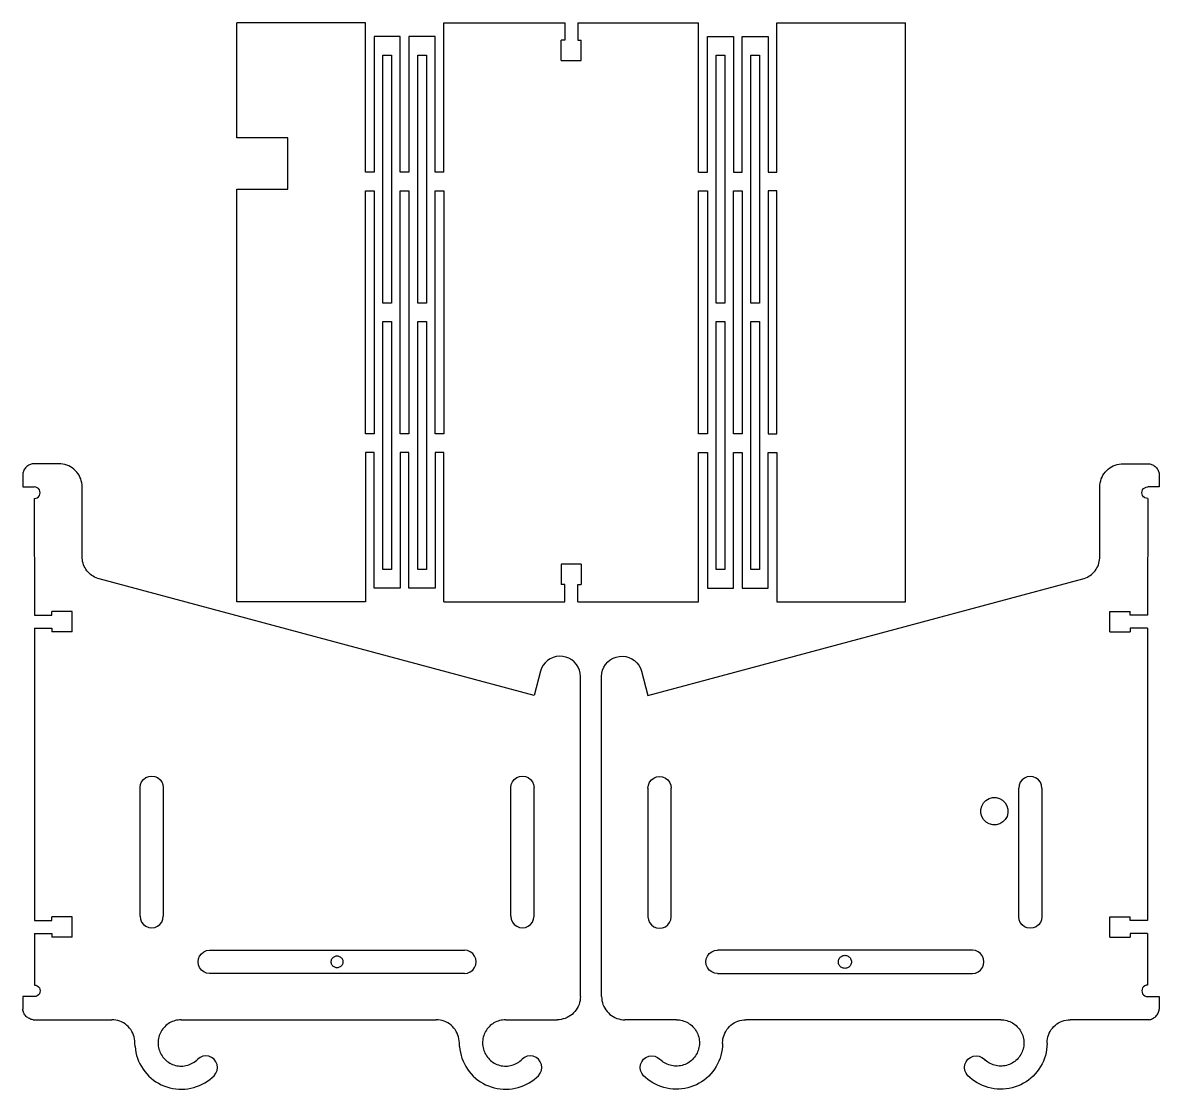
# Model space of a CAD drawing. Extents: x -493 to 493, y -292 to 292.
# Drawn here: x -130 to 493, y -292 to 292 of the extents above; entities that cross this region are included whole.
import ezdxf

# ---------------------------------------------------------------- set-up
doc = ezdxf.new("R2010")
doc.units = 0
doc.layers.get('0').update_dxf_attribs({"linetype": 'CONTINUOUS'})

msp = doc.modelspace()

# ---------------------------------------------------------------- linework, layer by layer
for p, q in [((58.07, 292.32), (-12.45, 292.32)), ((-12.45, 229.17), (-12.45, 292.32)), ((58.07, 210.41), (58.07, 292.32)), ((100.93, 210.41), (100.93, 292.32)), ((100.93, 292.32), (167.2, 292.32)), ((167.2, 292.32), (167.2, 282.8)), ((174.34, 292.32), (174.34, 282.8)), ((174.34, 292.32), (240.62, 292.32)), ((240.62, 210.41), (240.62, 292.32)), ((283.48, 210.41), (283.48, 292.32)), ((283.48, 292.32), (353.99, 292.32)), ((353.99, -25.18), (353.99, 292.32)), ((77.12, 284.7), (62.83, 284.7)), ((62.83, 284.7), (62.83, 210.41)), ((77.12, 210.41), (77.12, 284.7)), ((96.17, 284.7), (81.88, 284.7)), ((81.88, 284.7), (81.88, 210.41)), ((96.17, 210.41), (96.17, 284.7)), ((165.22, 271.68), (165.22, 282.8)), ((167.2, 282.8), (165.22, 282.8)), ((174.34, 282.8), (176.32, 282.8)), ((176.33, 271.68), (176.32, 282.8)), ((245.38, 210.41), (245.38, 284.7)), ((245.38, 284.7), (259.67, 284.7)), ((259.67, 284.7), (259.67, 210.41)), ((264.43, 210.41), (264.43, 284.7)), ((264.43, 284.7), (278.72, 284.7)), ((278.72, 284.7), (278.72, 210.41)), ((67.6, 138.65), (67.6, 274.54)), ((67.6, 274.54), (72.36, 274.54)), ((72.36, 274.54), (72.36, 138.65)), ((86.65, 138.65), (86.65, 274.54)), ((86.65, 274.54), (91.41, 274.54)), ((91.41, 274.54), (91.41, 138.65)), ((250.14, 138.65), (250.14, 274.54)), ((250.14, 274.54), (254.91, 274.54)), ((254.91, 274.54), (254.91, 138.65)), ((269.19, 138.65), (269.19, 274.54)), ((269.19, 274.54), (273.96, 274.54)), ((273.96, 274.54), (273.96, 138.65)), ((165.22, 271.68), (176.33, 271.68)), ((15.55, 229.17), (-12.45, 229.17)), ((15.55, 201.17), (15.55, 229.17)), ((62.83, 210.41), (58.07, 210.41)), ((81.88, 210.41), (77.12, 210.41)), ((100.93, 210.41), (96.17, 210.41)), ((240.62, 210.41), (245.38, 210.41)), ((259.67, 210.41), (264.43, 210.41)), ((278.72, 210.41), (283.48, 210.41)), ((-12.45, -25.18), (-12.45, 201.17)), ((-12.45, 201.17), (15.55, 201.17)), ((58.07, 66.9), (58.07, 200.25)), ((58.07, 200.25), (62.83, 200.25)), ((62.83, 200.25), (62.83, 66.9)), ((77.12, 66.9), (77.12, 200.25)), ((77.12, 200.25), (81.88, 200.25)), ((81.88, 200.25), (81.88, 66.9)), ((96.17, 66.9), (96.17, 200.25)), ((96.17, 200.25), (100.93, 200.25)), ((100.93, 200.25), (100.93, 66.9)), ((240.62, 66.9), (240.62, 200.25)), ((240.62, 200.25), (245.38, 200.25)), ((245.38, 200.25), (245.38, 66.9)), ((259.67, 66.9), (259.67, 200.25)), ((259.67, 200.25), (264.43, 200.25)), ((264.43, 200.25), (264.43, 66.9)), ((283.48, 200.25), (278.72, 200.25)), ((278.72, 200.25), (278.72, 66.9)), ((283.48, 66.9), (283.48, 200.25)), ((72.36, 138.65), (67.6, 138.65)), ((91.41, 138.65), (86.65, 138.65)), ((254.91, 138.65), (250.14, 138.65)), ((273.96, 138.65), (269.19, 138.65)), ((67.6, -7.4), (67.6, 128.49)), ((67.6, 128.49), (72.36, 128.49)), ((72.36, 128.49), (72.36, -7.4)), ((86.65, -7.4), (86.65, 128.49)), ((86.65, 128.49), (91.41, 128.49)), ((91.41, 128.49), (91.41, -7.4)), ((250.14, -7.4), (250.14, 128.49)), ((250.14, 128.49), (254.91, 128.49)), ((254.91, 128.49), (254.91, -7.4)), ((269.19, -7.4), (269.19, 128.49)), ((269.19, 128.49), (273.96, 128.49)), ((273.96, 128.49), (273.96, -7.4)), ((62.83, 66.9), (58.07, 66.9)), ((81.88, 66.9), (77.12, 66.9)), ((100.93, 66.9), (96.17, 66.9)), ((245.38, 66.9), (240.62, 66.9)), ((264.43, 66.9), (259.67, 66.9)), ((278.72, 66.9), (283.48, 66.9)), ((62.83, 56.74), (58.07, 56.74)), ((58.07, 56.74), (58.07, -25.18)), ((62.83, -17.56), (62.83, 56.74)), ((81.88, 56.74), (77.12, 56.74)), ((77.12, 56.74), (77.12, -17.56)), ((81.88, -17.56), (81.88, 56.74)), ((100.93, 56.74), (96.17, 56.74)), ((96.17, 56.74), (96.17, -17.56)), ((100.93, -25.18), (100.93, 56.74)), ((240.62, -25.18), (240.62, 56.74)), ((240.62, 56.74), (245.38, 56.74)), ((245.38, 56.74), (245.38, -17.56)), ((259.67, -17.56), (259.67, 56.74)), ((259.67, 56.74), (264.43, 56.74)), ((264.43, 56.74), (264.43, -17.56)), ((278.72, 56.74), (283.48, 56.74)), ((278.72, -17.56), (278.72, 56.74)), ((283.48, 56.74), (283.48, -25.18)), ((-126.11, 49.98), (-126.6, 49.72)), ((-125.59, 50.19), (-126.11, 49.98)), ((-125.07, 50.36), (-125.59, 50.19)), ((-124.52, 50.48), (-125.07, 50.36)), ((-123.98, 50.55), (-124.52, 50.48)), ((-123.42, 50.57), (-123.98, 50.55)), ((-109.93, 50.57), (-123.42, 50.57)), ((-108.82, 50.53), (-109.93, 50.57)), ((-107.72, 50.38), (-108.82, 50.53)), ((-106.64, 50.14), (-107.72, 50.38)), ((-105.58, 49.81), (-106.64, 50.14)), ((468.84, 49.81), (469.9, 50.14)), ((469.9, 50.14), (470.98, 50.38)), ((470.98, 50.38), (472.08, 50.53)), ((472.08, 50.53), (473.19, 50.57)), ((473.19, 50.57), (486.68, 50.57)), ((486.68, 50.57), (487.23, 50.55)), ((487.23, 50.55), (487.78, 50.48)), ((487.78, 50.48), (488.32, 50.36)), ((488.32, 50.36), (488.85, 50.19)), ((488.85, 50.19), (489.36, 49.98)), ((489.36, 49.98), (489.85, 49.72)), ((-129.75, 44.78), (-129.77, 44.22)), ((-129.77, 44.22), (-129.77, 37.87)), ((-129.68, 45.33), (-129.75, 44.78)), ((-129.56, 45.87), (-129.68, 45.33)), ((-129.39, 46.4), (-129.56, 45.87)), ((-129.18, 46.91), (-129.39, 46.4)), ((-128.92, 47.4), (-129.18, 46.91)), ((-128.62, 47.87), (-128.92, 47.4)), ((-128.29, 48.31), (-128.62, 47.87)), ((-127.91, 48.71), (-128.29, 48.31)), ((-127.5, 49.09), (-127.91, 48.71)), ((-127.06, 49.43), (-127.5, 49.09)), ((-126.6, 49.72), (-127.06, 49.43)), ((-104.56, 49.38), (-105.58, 49.81)), ((-103.58, 48.87), (-104.56, 49.38)), ((-102.64, 48.28), (-103.58, 48.87)), ((-101.76, 47.6), (-102.64, 48.28)), ((-100.95, 46.85), (-101.76, 47.6)), ((-100.2, 46.04), (-100.95, 46.85)), ((-99.52, 45.16), (-100.2, 46.04)), ((-98.93, 44.22), (-99.52, 45.16)), ((-98.42, 43.24), (-98.93, 44.22)), ((461.68, 43.24), (462.19, 44.22)), ((462.19, 44.22), (462.78, 45.16)), ((462.78, 45.16), (463.46, 46.04)), ((463.46, 46.04), (464.21, 46.85)), ((464.21, 46.85), (465.02, 47.6)), ((465.02, 47.6), (465.9, 48.28)), ((465.9, 48.28), (466.84, 48.87)), ((466.84, 48.87), (467.82, 49.38)), ((467.82, 49.38), (468.84, 49.81)), ((489.85, 49.72), (490.32, 49.43)), ((490.32, 49.43), (490.76, 49.09)), ((490.76, 49.09), (491.17, 48.71)), ((491.17, 48.71), (491.54, 48.31)), ((491.54, 48.31), (491.88, 47.87)), ((491.88, 47.87), (492.18, 47.4)), ((492.18, 47.4), (492.43, 46.91)), ((492.43, 46.91), (492.65, 46.4)), ((492.65, 46.4), (492.81, 45.87)), ((492.81, 45.87), (492.93, 45.33)), ((492.93, 45.33), (493.01, 44.78)), ((493.01, 44.78), (493.03, 44.22)), ((493.03, 44.22), (493.03, 37.87)), ((-129.77, 37.87), (-123.42, 37.88)), ((-122.6, 37.77), (-123.42, 37.88)), ((-121.83, 37.45), (-122.6, 37.77)), ((-121.18, 36.95), (-121.83, 37.45)), ((-97.99, 42.22), (-98.42, 43.24)), ((-97.66, 41.16), (-97.99, 42.22)), ((-97.42, 40.08), (-97.66, 41.16)), ((-97.28, 38.98), (-97.42, 40.08)), ((-97.23, 37.87), (-97.28, 38.98)), ((-97.23, -0.32), (-97.23, 37.87)), ((460.49, 37.87), (460.53, 38.98)), ((460.49, -0.32), (460.49, 37.87)), ((460.53, 38.98), (460.68, 40.08)), ((460.68, 40.08), (460.92, 41.16)), ((460.92, 41.16), (461.25, 42.22)), ((461.25, 42.22), (461.68, 43.24)), ((484.43, 36.95), (485.09, 37.45)), ((485.09, 37.45), (485.86, 37.77)), ((485.86, 37.77), (486.68, 37.88)), ((493.03, 37.87), (486.68, 37.88)), ((-123.42, 31.53), (-122.6, 31.63)), ((-123.42, 31.53), (-123.4, -32.37)), ((-122.6, 31.63), (-121.83, 31.95)), ((-121.83, 31.95), (-121.18, 32.46)), ((-120.67, 36.29), (-121.18, 36.95)), ((-121.18, 32.46), (-120.67, 33.11)), ((-120.35, 35.52), (-120.67, 36.29)), ((-120.67, 33.11), (-120.35, 33.88)), ((-120.25, 34.7), (-120.35, 35.52)), ((-120.35, 33.88), (-120.25, 34.7)), ((483.5, 34.7), (483.61, 35.52)), ((483.61, 33.88), (483.5, 34.7)), ((483.61, 35.52), (483.93, 36.29)), ((483.93, 33.11), (483.61, 33.88)), ((483.93, 36.29), (484.43, 36.95)), ((484.43, 32.46), (483.93, 33.11)), ((485.09, 31.95), (484.43, 32.46)), ((485.86, 31.63), (485.09, 31.95)), ((486.68, 31.53), (485.86, 31.63)), ((486.68, 31.53), (486.66, -32.37)), ((-97.19, -1.25), (-97.23, -0.32)), ((-97.09, -2.16), (-97.19, -1.25)), ((-96.93, -3.07), (-97.09, -2.16)), ((-96.69, -3.97), (-96.93, -3.07)), ((-96.4, -4.84), (-96.69, -3.97)), ((-96.04, -5.69), (-96.4, -4.84)), ((-95.62, -6.51), (-96.04, -5.69)), ((176.33, -4.54), (165.22, -4.54)), ((165.22, -4.54), (165.22, -15.65)), ((176.33, -4.54), (176.33, -15.65)), ((458.88, -6.51), (459.3, -5.69)), ((459.3, -5.69), (459.66, -4.84)), ((459.66, -4.84), (459.95, -3.97)), ((459.95, -3.97), (460.18, -3.07)), ((460.18, -3.07), (460.35, -2.16)), ((460.35, -2.16), (460.45, -1.25)), ((460.45, -1.25), (460.49, -0.32)), ((-95.14, -7.3), (-95.62, -6.51)), ((-94.6, -8.05), (-95.14, -7.3)), ((-94.02, -8.77), (-94.6, -8.05)), ((-93.38, -9.43), (-94.02, -8.77)), ((-92.69, -10.05), (-93.38, -9.43)), ((-91.96, -10.62), (-92.69, -10.05)), ((-91.2, -11.13), (-91.96, -10.62)), ((-90.39, -11.59), (-91.2, -11.13)), ((-89.56, -11.98), (-90.39, -11.59)), ((-88.7, -12.32), (-89.56, -11.98)), ((-87.81, -12.59), (-88.7, -12.32)), ((72.36, -7.4), (67.6, -7.4)), ((91.41, -7.4), (86.65, -7.4)), ((254.91, -7.4), (250.14, -7.4)), ((273.96, -7.4), (269.19, -7.4)), ((451.07, -12.59), (451.96, -12.32)), ((451.96, -12.32), (452.82, -11.98)), ((452.82, -11.98), (453.65, -11.59)), ((453.65, -11.59), (454.45, -11.13)), ((454.45, -11.13), (455.22, -10.62)), ((455.22, -10.62), (455.95, -10.05)), ((455.95, -10.05), (456.63, -9.43)), ((456.63, -9.43), (457.27, -8.77)), ((457.27, -8.77), (457.86, -8.05)), ((457.86, -8.05), (458.4, -7.3)), ((458.4, -7.3), (458.88, -6.51)), ((150.42, -76.43), (-87.81, -12.59)), ((77.12, -17.56), (62.83, -17.56)), ((96.17, -17.56), (81.88, -17.56)), ((167.2, -15.65), (165.22, -15.65)), ((167.2, -25.18), (167.2, -15.65)), ((174.35, -25.18), (174.35, -15.65)), ((174.35, -15.65), (176.33, -15.65)), ((212.84, -76.42), (451.07, -12.59)), ((245.38, -17.56), (259.67, -17.56)), ((264.43, -17.56), (278.72, -17.56)), ((-113.88, -32.37), (-113.88, -30.39)), ((-102.76, -30.39), (-113.88, -30.39)), ((-102.76, -41.5), (-102.76, -30.39)), ((58.07, -25.18), (-12.45, -25.18)), ((100.93, -25.18), (167.2, -25.18)), ((174.35, -25.18), (240.62, -25.18)), ((283.48, -25.18), (353.99, -25.18)), ((466.02, -41.5), (466.02, -30.39)), ((466.02, -30.39), (477.13, -30.39)), ((477.13, -32.37), (477.13, -30.39)), ((-123.4, -32.37), (-113.88, -32.37)), ((486.66, -32.37), (477.13, -32.37)), ((-123.4, -39.52), (-123.4, -199.81)), ((-123.4, -39.52), (-113.88, -39.52)), ((-113.88, -39.52), (-113.88, -41.5)), ((-102.76, -41.5), (-113.88, -41.5)), ((466.02, -41.5), (477.13, -41.5)), ((486.66, -39.52), (477.13, -39.52)), ((477.13, -39.52), (477.13, -41.5)), ((486.66, -39.52), (486.66, -199.81)), ((160.91, -55.6), (159.29, -56.34)), ((162.62, -55.12), (160.91, -55.6)), ((164.39, -54.93), (162.62, -55.12)), ((166.16, -55.02), (164.39, -54.93)), ((167.9, -55.39), (166.16, -55.02)), ((169.55, -56.04), (167.9, -55.39)), ((171.08, -56.94), (169.55, -56.04)), ((192.17, -56.94), (193.71, -56.04)), ((193.71, -56.04), (195.36, -55.39)), ((195.36, -55.39), (197.1, -55.02)), ((197.1, -55.02), (198.87, -54.93)), ((198.87, -54.93), (200.64, -55.12)), ((200.64, -55.12), (202.35, -55.6)), ((202.35, -55.6), (203.96, -56.33)), ((154.57, -61.49), (153.98, -63.16)), ((155.43, -59.93), (154.57, -61.49)), ((156.52, -58.53), (155.43, -59.93)), ((157.82, -57.32), (156.52, -58.53)), ((159.29, -56.34), (157.82, -57.32)), ((172.45, -58.07), (171.08, -56.94)), ((173.62, -59.4), (172.45, -58.07)), ((174.57, -60.91), (173.62, -59.4)), ((175.26, -62.54), (174.57, -60.91)), ((188, -62.54), (188.69, -60.91)), ((188.69, -60.91), (189.63, -59.4)), ((189.63, -59.4), (190.81, -58.07)), ((190.81, -58.07), (192.17, -56.94)), ((203.96, -56.33), (205.44, -57.32)), ((205.44, -57.32), (206.74, -58.53)), ((206.74, -58.53), (207.83, -59.93)), ((207.83, -59.93), (208.69, -61.49)), ((208.69, -61.49), (209.28, -63.16)), ((153.98, -63.16), (150.42, -76.43)), ((175.68, -64.27), (175.26, -62.54)), ((175.82, -66.04), (175.68, -64.27)), ((175.82, -241.52), (175.82, -66.04)), ((187.44, -66.04), (187.58, -64.27)), ((187.44, -241.52), (187.44, -66.04)), ((187.58, -64.27), (188, -62.54)), ((209.28, -63.16), (212.84, -76.42)), ((-65.24, -125.31), (-64.6, -123.78)), ((-64.6, -123.78), (-63.59, -122.46)), ((-63.59, -122.46), (-62.28, -121.45)), ((-62.28, -121.45), (-60.75, -120.82)), ((-60.75, -120.82), (-59.1, -120.6)), ((-59.1, -120.6), (-57.46, -120.82)), ((-57.46, -120.82), (-55.93, -121.45)), ((-55.93, -121.45), (-54.61, -122.46)), ((-54.61, -122.46), (-53.6, -123.78)), ((-53.6, -123.78), (-52.97, -125.31)), ((137.94, -125.31), (138.57, -123.78)), ((138.57, -123.78), (139.58, -122.46)), ((139.58, -122.46), (140.9, -121.45)), ((140.9, -121.45), (142.43, -120.82)), ((142.43, -120.82), (144.07, -120.6)), ((144.07, -120.6), (145.71, -120.82)), ((145.71, -120.82), (147.25, -121.45)), ((147.25, -121.45), (148.56, -122.46)), ((148.56, -122.46), (149.57, -123.78)), ((149.57, -123.78), (150.2, -125.31)), ((213.06, -125.58), (213.69, -124.05)), ((213.69, -124.05), (214.7, -122.74)), ((214.7, -122.74), (216.02, -121.73)), ((216.02, -121.73), (217.55, -121.09)), ((217.55, -121.09), (219.19, -120.88)), ((219.19, -120.88), (220.84, -121.09)), ((220.84, -121.09), (222.37, -121.73)), ((222.37, -121.73), (223.68, -122.74)), ((223.68, -122.74), (224.69, -124.05)), ((224.69, -124.05), (225.33, -125.58)), ((416.86, -124.05), (416.23, -125.59)), ((417.87, -122.74), (416.86, -124.05)), ((419.19, -121.73), (417.87, -122.74)), ((420.72, -121.1), (419.19, -121.73)), ((422.36, -120.88), (420.72, -121.1)), ((424, -121.1), (422.36, -120.88)), ((425.54, -121.73), (424, -121.1)), ((426.85, -122.74), (425.54, -121.73)), ((427.86, -124.05), (426.85, -122.74)), ((428.49, -125.59), (427.86, -124.05)), ((-65.45, -126.95), (-65.24, -125.31)), ((-65.45, -197.46), (-65.45, -126.95)), ((-52.97, -125.31), (-52.75, -126.95)), ((-52.75, -126.95), (-52.75, -197.46)), ((137.72, -126.95), (137.94, -125.31)), ((137.72, -197.46), (137.72, -126.95)), ((150.2, -125.31), (150.42, -126.95)), ((150.42, -197.46), (150.42, -126.95)), ((212.84, -127.23), (213.06, -125.58)), ((212.84, -127.23), (212.84, -197.74)), ((225.33, -125.58), (225.54, -127.23)), ((225.54, -197.74), (225.54, -127.23)), ((416.23, -125.59), (416.01, -127.23)), ((416.01, -197.74), (416.01, -127.23)), ((428.71, -127.23), (428.49, -125.59)), ((428.71, -127.23), (428.71, -197.74)), ((395.72, -137.07), (396.69, -135.36)), ((396.69, -135.36), (398.07, -133.97)), ((398.07, -133.97), (399.76, -132.98)), ((399.76, -132.98), (401.64, -132.46)), ((401.64, -132.46), (403.6, -132.45)), ((403.6, -132.45), (405.5, -132.94)), ((405.5, -132.94), (407.2, -133.91)), ((407.2, -133.91), (408.59, -135.29)), ((408.59, -135.29), (409.58, -136.97)), ((409.58, -136.97), (410.1, -138.86)), ((395.23, -138.96), (395.72, -137.07)), ((395.24, -140.92), (395.23, -138.96)), ((395.76, -142.81), (395.24, -140.92)), ((396.75, -144.5), (395.76, -142.81)), ((409.62, -142.71), (408.65, -144.42)), ((410.12, -140.82), (409.62, -142.71)), ((410.1, -138.86), (410.12, -140.82)), ((398.15, -145.87), (396.75, -144.5)), ((399.85, -146.84), (398.15, -145.87)), ((401.74, -147.33), (399.85, -146.84)), ((403.7, -147.32), (401.74, -147.33)), ((405.59, -146.8), (403.7, -147.32)), ((407.28, -145.81), (405.59, -146.8)), ((408.65, -144.42), (407.28, -145.81)), ((-102.76, -197.83), (-113.88, -197.83)), ((-113.88, -199.82), (-113.88, -197.83)), ((-102.76, -208.94), (-102.76, -197.83)), ((-65.45, -197.46), (-65.24, -199.11)), ((-65.24, -199.11), (-64.6, -200.64)), ((-53.6, -200.64), (-52.97, -199.11)), ((-52.97, -199.11), (-52.75, -197.46)), ((137.72, -197.46), (137.94, -199.11)), ((137.94, -199.11), (138.57, -200.64)), ((149.57, -200.64), (150.2, -199.11)), ((150.2, -199.11), (150.42, -197.46)), ((212.84, -197.74), (213.06, -199.38)), ((225.33, -199.38), (225.54, -197.74)), ((416.23, -199.38), (416.01, -197.74)), ((428.71, -197.74), (428.49, -199.38)), ((466.02, -208.94), (466.02, -197.83)), ((466.02, -197.83), (477.13, -197.83)), ((477.13, -199.81), (477.13, -197.83)), ((-123.4, -199.81), (-113.88, -199.82)), ((-64.6, -200.64), (-63.59, -201.95)), ((-63.59, -201.95), (-62.28, -202.96)), ((-62.28, -202.96), (-60.75, -203.6)), ((-60.75, -203.6), (-59.1, -203.81)), ((-59.1, -203.81), (-57.46, -203.6)), ((-57.46, -203.6), (-55.93, -202.96)), ((-55.93, -202.96), (-54.61, -201.95)), ((-54.61, -201.95), (-53.6, -200.64)), ((138.57, -200.64), (139.58, -201.95)), ((139.58, -201.95), (140.9, -202.96)), ((140.9, -202.96), (142.43, -203.6)), ((142.43, -203.6), (144.07, -203.81)), ((144.07, -203.81), (145.71, -203.6)), ((145.71, -203.6), (147.25, -202.96)), ((147.25, -202.96), (148.56, -201.95)), ((148.56, -201.95), (149.57, -200.64)), ((213.06, -199.38), (213.69, -200.91)), ((213.69, -200.91), (214.7, -202.23)), ((214.7, -202.23), (216.02, -203.24)), ((216.02, -203.24), (217.55, -203.87)), ((217.55, -203.87), (219.19, -204.09)), ((219.19, -204.09), (220.84, -203.87)), ((220.84, -203.87), (222.37, -203.24)), ((222.37, -203.24), (223.68, -202.23)), ((223.68, -202.23), (224.69, -200.91)), ((224.69, -200.91), (225.33, -199.38)), ((416.86, -200.91), (416.23, -199.38)), ((417.87, -202.23), (416.86, -200.91)), ((419.19, -203.24), (417.87, -202.23)), ((420.72, -203.87), (419.19, -203.24)), ((422.36, -204.09), (420.72, -203.87)), ((424, -203.87), (422.36, -204.09)), ((425.54, -203.24), (424, -203.87)), ((426.85, -202.23), (425.54, -203.24)), ((427.86, -200.91), (426.85, -202.23)), ((428.49, -199.38), (427.86, -200.91)), ((486.66, -199.81), (477.13, -199.81)), ((-123.4, -206.96), (-123.4, -235.17)), ((-123.4, -206.96), (-113.88, -206.96)), ((-113.88, -206.96), (-113.88, -208.94)), ((-102.76, -208.94), (-113.88, -208.94)), ((466.02, -208.94), (477.13, -208.94)), ((486.66, -206.96), (477.13, -206.96)), ((477.13, -206.96), (477.13, -208.94)), ((486.66, -206.96), (486.66, -235.17)), ((-31.85, -217.99), (-30.54, -216.98)), ((-30.54, -216.98), (-29.01, -216.34)), ((-29.01, -216.34), (-27.36, -216.13)), ((-27.36, -216.13), (112.32, -216.13)), ((113.97, -216.34), (112.32, -216.13)), ((115.5, -216.98), (113.97, -216.34)), ((116.81, -217.98), (115.5, -216.98)), ((246.45, -217.98), (247.76, -216.98)), ((247.76, -216.98), (249.29, -216.34)), ((249.29, -216.34), (250.94, -216.12)), ((390.62, -216.12), (250.94, -216.12)), ((392.26, -216.34), (390.62, -216.12)), ((393.79, -216.98), (392.26, -216.34)), ((395.11, -217.98), (393.79, -216.98)), ((-33.71, -222.48), (-33.5, -220.83)), ((-33.49, -224.12), (-33.71, -222.48)), ((-33.5, -220.83), (-32.86, -219.3)), ((-32.86, -225.65), (-33.49, -224.12)), ((-32.86, -219.3), (-31.85, -217.99)), ((39.24, -222.48), (39.27, -222.05)), ((39.27, -222.9), (39.24, -222.48)), ((39.27, -222.05), (39.35, -221.64)), ((39.35, -223.31), (39.27, -222.9)), ((39.35, -221.64), (39.49, -221.24)), ((39.49, -223.72), (39.35, -223.31)), ((39.49, -221.24), (39.67, -220.86)), ((39.67, -224.1), (39.49, -223.72)), ((39.67, -220.86), (39.91, -220.5)), ((39.91, -224.45), (39.67, -224.1)), ((39.91, -220.5), (40.19, -220.18)), ((40.19, -220.18), (40.51, -219.9)), ((40.51, -219.9), (40.86, -219.67)), ((40.86, -219.67), (41.24, -219.48)), ((41.24, -219.48), (41.64, -219.35)), ((41.64, -219.35), (42.06, -219.26)), ((42.06, -219.26), (42.48, -219.23)), ((42.48, -219.23), (42.9, -219.26)), ((42.9, -219.26), (43.32, -219.34)), ((43.32, -219.34), (43.72, -219.48)), ((43.72, -219.48), (44.1, -219.67)), ((44.1, -219.67), (44.45, -219.9)), ((44.45, -219.9), (44.77, -220.18)), ((44.77, -220.18), (45.05, -220.5)), ((45.05, -220.5), (45.29, -220.85)), ((45.29, -224.09), (45.05, -224.45)), ((45.29, -220.85), (45.47, -221.23)), ((45.47, -223.71), (45.29, -224.09)), ((45.47, -221.23), (45.61, -221.64)), ((45.61, -223.31), (45.47, -223.71)), ((45.61, -221.64), (45.69, -222.05)), ((45.69, -222.9), (45.61, -223.31)), ((45.69, -222.05), (45.72, -222.47)), ((45.72, -222.47), (45.69, -222.9)), ((117.82, -219.3), (116.81, -217.98)), ((118.46, -220.83), (117.82, -219.3)), ((117.82, -225.65), (118.46, -224.12)), ((118.67, -222.48), (118.46, -220.83)), ((118.46, -224.12), (118.67, -222.48)), ((244.59, -222.47), (244.8, -220.83)), ((244.8, -224.12), (244.59, -222.47)), ((244.8, -220.83), (245.44, -219.3)), ((245.44, -225.65), (244.8, -224.12)), ((245.44, -219.3), (246.45, -217.98)), ((317.2, -222.47), (317.23, -222.01)), ((317.23, -222.94), (317.2, -222.47)), ((317.23, -222.01), (317.33, -221.55)), ((317.33, -223.4), (317.23, -222.94)), ((317.33, -221.55), (317.48, -221.11)), ((317.48, -223.84), (317.33, -223.4)), ((317.48, -221.11), (317.68, -220.69)), ((317.68, -224.26), (317.48, -223.84)), ((317.68, -220.69), (317.94, -220.3)), ((317.94, -220.3), (318.25, -219.95)), ((318.25, -219.95), (318.6, -219.64)), ((318.6, -219.64), (318.99, -219.38)), ((318.99, -219.38), (319.41, -219.17)), ((319.41, -219.17), (319.85, -219.02)), ((319.85, -219.02), (320.31, -218.93)), ((320.31, -218.93), (320.78, -218.9)), ((320.78, -218.9), (321.24, -218.93)), ((321.24, -218.93), (321.7, -219.02)), ((321.7, -219.02), (322.14, -219.17)), ((322.14, -219.17), (322.56, -219.38)), ((322.56, -219.38), (322.95, -219.64)), ((322.95, -219.64), (323.3, -219.95)), ((323.3, -219.95), (323.61, -220.3)), ((323.61, -220.3), (323.87, -220.69)), ((323.87, -220.69), (324.08, -221.11)), ((324.08, -223.84), (323.87, -224.26)), ((324.08, -221.11), (324.23, -221.55)), ((324.23, -223.4), (324.08, -223.84)), ((324.23, -221.55), (324.32, -222.01)), ((324.32, -222.94), (324.23, -223.4)), ((324.32, -222.01), (324.35, -222.47)), ((324.35, -222.47), (324.32, -222.94)), ((396.12, -219.3), (395.11, -217.98)), ((396.75, -220.83), (396.12, -219.3)), ((396.12, -225.65), (396.75, -224.12)), ((396.97, -222.47), (396.75, -220.83)), ((396.75, -224.12), (396.97, -222.47)), ((-31.85, -226.97), (-32.86, -225.65)), ((-30.53, -227.98), (-31.85, -226.97)), ((-29, -228.61), (-30.53, -227.98)), ((-27.36, -228.83), (-29, -228.61)), ((112.32, -228.83), (-27.36, -228.83)), ((40.19, -224.77), (39.91, -224.45)), ((40.51, -225.05), (40.19, -224.77)), ((40.86, -225.28), (40.51, -225.05)), ((41.24, -225.47), (40.86, -225.28)), ((41.64, -225.61), (41.24, -225.47)), ((42.06, -225.69), (41.64, -225.61)), ((42.48, -225.72), (42.06, -225.69)), ((42.9, -225.69), (42.48, -225.72)), ((43.32, -225.61), (42.9, -225.69)), ((43.72, -225.47), (43.32, -225.61)), ((44.1, -225.28), (43.72, -225.47)), ((44.45, -225.05), (44.1, -225.28)), ((44.77, -224.77), (44.45, -225.05)), ((45.05, -224.45), (44.77, -224.77)), ((112.32, -228.83), (113.97, -228.61)), ((113.97, -228.61), (115.5, -227.97)), ((115.5, -227.97), (116.81, -226.97)), ((116.81, -226.97), (117.82, -225.65)), ((246.45, -226.96), (245.44, -225.65)), ((247.76, -227.97), (246.45, -226.96)), ((249.29, -228.61), (247.76, -227.97)), ((250.94, -228.82), (249.29, -228.61)), ((250.94, -228.82), (390.62, -228.82)), ((317.94, -224.65), (317.68, -224.26)), ((318.25, -225), (317.94, -224.65)), ((318.6, -225.31), (318.25, -225)), ((318.99, -225.57), (318.6, -225.31)), ((319.41, -225.77), (318.99, -225.57)), ((319.85, -225.92), (319.41, -225.77)), ((320.31, -226.02), (319.85, -225.92)), ((320.78, -226.05), (320.31, -226.02)), ((321.24, -226.02), (320.78, -226.05)), ((321.7, -225.92), (321.24, -226.02)), ((322.14, -225.77), (321.7, -225.92)), ((322.56, -225.57), (322.14, -225.77)), ((322.95, -225.31), (322.56, -225.57)), ((323.3, -225), (322.95, -225.31)), ((323.61, -224.65), (323.3, -225)), ((323.87, -224.26), (323.61, -224.65)), ((390.62, -228.82), (392.26, -228.61)), ((392.26, -228.61), (393.79, -227.97)), ((393.79, -227.97), (395.11, -226.97)), ((395.11, -226.97), (396.12, -225.65)), ((-123.4, -235.17), (-122.58, -235.28)), ((-122.58, -235.28), (-121.81, -235.6)), ((-121.81, -235.6), (-121.15, -236.1)), ((-121.15, -236.1), (-120.65, -236.76)), ((484.41, -236.1), (483.91, -236.76)), ((485.07, -235.6), (484.41, -236.1)), ((485.83, -235.28), (485.07, -235.6)), ((486.66, -235.17), (485.83, -235.28)), ((-123.4, -241.52), (-129.76, -241.53)), ((-129.76, -241.53), (-129.74, -248.41)), ((-122.58, -241.42), (-123.4, -241.52)), ((-121.81, -241.1), (-122.58, -241.42)), ((-121.15, -240.6), (-121.81, -241.1)), ((-120.65, -239.94), (-121.15, -240.6)), ((-120.65, -236.76), (-120.33, -237.53)), ((-120.33, -239.17), (-120.65, -239.94)), ((-120.33, -237.53), (-120.22, -238.35)), ((-120.22, -238.35), (-120.33, -239.17)), ((175.77, -242.63), (175.63, -243.73)), ((175.82, -241.52), (175.77, -242.63)), ((187.44, -241.52), (187.48, -242.63)), ((187.48, -242.63), (187.63, -243.73)), ((483.59, -237.53), (483.48, -238.35)), ((483.48, -238.35), (483.59, -239.17)), ((483.91, -236.76), (483.59, -237.53)), ((483.59, -239.17), (483.91, -239.94)), ((483.91, -239.94), (484.41, -240.6)), ((484.41, -240.6), (485.07, -241.1)), ((485.07, -241.1), (485.83, -241.42)), ((485.83, -241.42), (486.66, -241.52)), ((486.66, -241.52), (493.02, -241.53)), ((493.02, -241.53), (493, -248.41)), ((-129.67, -248.96), (-129.74, -248.41)), ((-129.55, -249.5), (-129.67, -248.96)), ((173.53, -248.81), (172.85, -249.69)), ((174.12, -247.87), (173.53, -248.81)), ((174.63, -246.89), (174.12, -247.87)), ((175.06, -245.87), (174.63, -246.89)), ((175.39, -244.81), (175.06, -245.87)), ((175.63, -243.73), (175.39, -244.81)), ((187.63, -243.73), (187.87, -244.81)), ((187.87, -244.81), (188.2, -245.87)), ((188.2, -245.87), (188.63, -246.89)), ((188.63, -246.89), (189.14, -247.87)), ((189.14, -247.87), (189.73, -248.81)), ((189.73, -248.81), (190.41, -249.69)), ((492.81, -249.5), (492.93, -248.96)), ((492.93, -248.96), (493, -248.41)), ((-129.38, -250.03), (-129.55, -249.5)), ((-129.17, -250.54), (-129.38, -250.03)), ((-128.91, -251.04), (-129.17, -250.54)), ((-128.62, -251.5), (-128.91, -251.04)), ((-128.28, -251.94), (-128.62, -251.5)), ((-127.91, -252.35), (-128.28, -251.94)), ((-127.5, -252.72), (-127.91, -252.35)), ((-127.06, -253.06), (-127.5, -252.72)), ((-126.59, -253.36), (-127.06, -253.06)), ((-126.1, -253.61), (-126.59, -253.36)), ((-125.59, -253.83), (-126.1, -253.61)), ((-125.06, -253.99), (-125.59, -253.83)), ((-124.52, -254.11), (-125.06, -253.99)), ((-123.97, -254.19), (-124.52, -254.11)), ((-123.97, -254.19), (-80.99, -254.23)), ((-79.88, -254.27), (-80.99, -254.23)), ((-78.78, -254.42), (-79.88, -254.27)), ((-77.7, -254.66), (-78.78, -254.42)), ((-76.65, -254.99), (-77.7, -254.66)), ((-75.62, -255.42), (-76.65, -254.99)), ((-47.83, -255.23), (-48.59, -255.57)), ((-47.06, -254.93), (-47.83, -255.23)), ((-46.26, -254.68), (-47.06, -254.93)), ((-45.45, -254.49), (-46.26, -254.68)), ((-44.64, -254.35), (-45.45, -254.49)), ((-43.81, -254.26), (-44.64, -254.35)), ((-42.98, -254.23), (-43.81, -254.26)), ((-42.98, -254.23), (96.79, -254.23)), ((97.89, -254.27), (96.79, -254.23)), ((98.99, -254.42), (97.89, -254.27)), ((100.07, -254.66), (98.99, -254.42)), ((101.13, -254.99), (100.07, -254.66)), ((102.15, -255.42), (101.13, -254.99)), ((129.95, -255.23), (129.19, -255.57)), ((130.72, -254.93), (129.95, -255.23)), ((131.52, -254.68), (130.72, -254.93)), ((132.32, -254.49), (131.52, -254.68)), ((133.14, -254.35), (132.32, -254.49)), ((133.97, -254.26), (133.14, -254.35)), ((134.8, -254.23), (133.97, -254.26)), ((134.8, -254.23), (163.12, -254.22)), ((164.23, -254.18), (163.12, -254.22)), ((165.33, -254.03), (164.23, -254.18)), ((166.41, -253.79), (165.33, -254.03)), ((167.46, -253.46), (166.41, -253.79)), ((168.49, -253.03), (167.46, -253.46)), ((169.47, -252.52), (168.49, -253.03)), ((170.41, -251.93), (169.47, -252.52)), ((171.29, -251.25), (170.41, -251.93)), ((172.1, -250.51), (171.29, -251.25)), ((172.85, -249.69), (172.1, -250.51)), ((190.41, -249.69), (191.16, -250.5)), ((191.16, -250.5), (191.97, -251.25)), ((191.97, -251.25), (192.85, -251.93)), ((192.85, -251.93), (193.79, -252.52)), ((193.79, -252.52), (194.77, -253.03)), ((194.77, -253.03), (195.79, -253.46)), ((195.79, -253.46), (196.85, -253.79)), ((196.85, -253.79), (197.93, -254.03)), ((197.93, -254.03), (199.03, -254.18)), ((199.03, -254.18), (200.14, -254.22)), ((228.46, -254.22), (200.14, -254.22)), ((228.46, -254.22), (229.29, -254.26)), ((229.29, -254.26), (230.12, -254.34)), ((230.12, -254.34), (230.93, -254.49)), ((230.93, -254.49), (231.74, -254.68)), ((231.74, -254.68), (232.54, -254.93)), ((232.54, -254.93), (233.31, -255.22)), ((233.31, -255.22), (234.07, -255.57)), ((261.1, -255.41), (262.13, -254.99)), ((262.13, -254.99), (263.18, -254.66)), ((263.18, -254.66), (264.26, -254.42)), ((264.26, -254.42), (265.36, -254.27)), ((265.36, -254.27), (266.47, -254.22)), ((406.24, -254.22), (266.47, -254.22)), ((406.24, -254.22), (407.07, -254.26)), ((407.07, -254.26), (407.89, -254.34)), ((407.89, -254.34), (408.71, -254.49)), ((408.71, -254.49), (409.52, -254.68)), ((409.52, -254.68), (410.31, -254.93)), ((410.31, -254.93), (411.09, -255.22)), ((411.09, -255.22), (411.84, -255.57)), ((438.88, -255.41), (439.9, -254.99)), ((439.9, -254.99), (440.96, -254.66)), ((440.96, -254.66), (442.04, -254.42)), ((442.04, -254.42), (443.14, -254.27)), ((443.14, -254.27), (444.25, -254.23)), ((487.23, -254.19), (444.25, -254.23)), ((487.23, -254.19), (487.78, -254.11)), ((487.78, -254.11), (488.32, -253.99)), ((488.32, -253.99), (488.85, -253.83)), ((488.85, -253.83), (489.36, -253.61)), ((489.36, -253.61), (489.85, -253.36)), ((489.85, -253.36), (490.32, -253.06)), ((490.32, -253.06), (490.75, -252.72)), ((490.75, -252.72), (491.16, -252.35)), ((491.16, -252.35), (491.54, -251.94)), ((491.54, -251.94), (491.87, -251.5)), ((491.87, -251.5), (492.17, -251.04)), ((492.17, -251.04), (492.43, -250.54)), ((492.43, -250.54), (492.64, -250.03)), ((492.64, -250.03), (492.81, -249.5)), ((-74.64, -255.93), (-75.62, -255.42)), ((-73.71, -256.52), (-74.64, -255.93)), ((-72.83, -257.2), (-73.71, -256.52)), ((-72.01, -257.94), (-72.83, -257.2)), ((-71.26, -258.76), (-72.01, -257.94)), ((-70.59, -259.64), (-71.26, -258.76)), ((-69.99, -260.58), (-70.59, -259.64)), ((-69.48, -261.56), (-69.99, -260.58)), ((-69.06, -262.58), (-69.48, -261.56)), ((-54.32, -261.39), (-54.66, -262.15)), ((-53.93, -260.65), (-54.32, -261.39)), ((-53.5, -259.94), (-53.93, -260.65)), ((-53.02, -259.26), (-53.5, -259.94)), ((-52.5, -258.62), (-53.02, -259.26)), ((-51.93, -258.01), (-52.5, -258.62)), ((-51.33, -257.43), (-51.93, -258.01)), ((-50.69, -256.9), (-51.33, -257.43)), ((-50.02, -256.41), (-50.69, -256.9)), ((-49.32, -255.97), (-50.02, -256.41)), ((-48.59, -255.57), (-49.32, -255.97)), ((103.14, -255.93), (102.15, -255.42)), ((104.07, -256.52), (103.14, -255.93)), ((104.95, -257.2), (104.07, -256.52)), ((105.77, -257.94), (104.95, -257.2)), ((106.52, -258.76), (105.77, -257.94)), ((107.19, -259.64), (106.52, -258.76)), ((107.79, -260.58), (107.19, -259.64)), ((108.3, -261.56), (107.79, -260.58)), ((108.72, -262.58), (108.3, -261.56)), ((123.46, -261.39), (123.12, -262.15)), ((123.84, -260.65), (123.46, -261.39)), ((124.28, -259.94), (123.84, -260.65)), ((124.76, -259.26), (124.28, -259.94)), ((125.28, -258.62), (124.76, -259.26)), ((125.84, -258.01), (125.28, -258.62)), ((126.45, -257.43), (125.84, -258.01)), ((127.09, -256.9), (126.45, -257.43)), ((127.76, -256.41), (127.09, -256.9)), ((128.46, -255.97), (127.76, -256.41)), ((129.19, -255.57), (128.46, -255.97)), ((234.07, -255.57), (234.8, -255.97)), ((234.8, -255.97), (235.5, -256.41)), ((235.5, -256.41), (236.17, -256.9)), ((236.17, -256.9), (236.81, -257.43)), ((236.81, -257.43), (237.41, -258.01)), ((237.41, -258.01), (237.98, -258.62)), ((237.98, -258.62), (238.5, -259.26)), ((238.5, -259.26), (238.98, -259.94)), ((238.98, -259.94), (239.41, -260.65)), ((239.41, -260.65), (239.8, -261.39)), ((239.8, -261.39), (240.14, -262.14)), ((254.54, -262.58), (254.96, -261.56)), ((254.96, -261.56), (255.47, -260.57)), ((255.47, -260.57), (256.07, -259.64)), ((256.07, -259.64), (256.74, -258.76)), ((256.74, -258.76), (257.49, -257.94)), ((257.49, -257.94), (258.31, -257.2)), ((258.31, -257.2), (259.19, -256.52)), ((259.19, -256.52), (260.12, -255.93)), ((260.12, -255.93), (261.1, -255.41)), ((411.84, -255.57), (412.57, -255.97)), ((412.57, -255.97), (413.28, -256.41)), ((413.28, -256.41), (413.95, -256.9)), ((413.95, -256.9), (414.59, -257.43)), ((414.59, -257.43), (415.19, -258.01)), ((415.19, -258.01), (415.75, -258.62)), ((415.75, -258.62), (416.28, -259.26)), ((416.28, -259.26), (416.76, -259.94)), ((416.76, -259.94), (417.19, -260.65)), ((417.19, -260.65), (417.58, -261.39)), ((417.58, -261.39), (417.91, -262.15)), ((432.31, -262.58), (432.74, -261.56)), ((432.74, -261.56), (433.25, -260.58)), ((433.25, -260.58), (433.84, -259.64)), ((433.84, -259.64), (434.52, -258.76)), ((434.52, -258.76), (435.27, -257.94)), ((435.27, -257.94), (436.08, -257.2)), ((436.08, -257.2), (436.96, -256.52)), ((436.96, -256.52), (437.9, -255.93)), ((437.9, -255.93), (438.88, -255.41)), ((-68.72, -263.64), (-69.06, -262.58)), ((-68.48, -264.72), (-68.72, -263.64)), ((-68.34, -265.82), (-68.48, -264.72)), ((-68.29, -266.93), (-68.34, -265.82)), ((-68.29, -267.19), (-68.29, -266.93)), ((-68.22, -268.85), (-68.29, -267.19)), ((-55.57, -266.18), (-55.59, -267.01)), ((-55.59, -267.01), (-55.56, -267.84)), ((-55.49, -265.35), (-55.57, -266.18)), ((-55.36, -264.53), (-55.49, -265.35)), ((-55.18, -263.72), (-55.36, -264.53)), ((-54.94, -262.93), (-55.18, -263.72)), ((-54.66, -262.15), (-54.94, -262.93)), ((109.05, -263.64), (108.72, -262.58)), ((109.29, -264.72), (109.05, -263.64)), ((109.44, -265.82), (109.29, -264.72)), ((109.49, -266.93), (109.44, -265.82)), ((109.49, -267.19), (109.49, -266.93)), ((109.56, -268.85), (109.49, -267.19)), ((122.21, -266.18), (122.19, -267.01)), ((122.19, -267.01), (122.22, -267.84)), ((122.28, -265.35), (122.21, -266.18)), ((122.41, -264.53), (122.28, -265.35)), ((122.6, -263.72), (122.41, -264.53)), ((122.83, -262.93), (122.6, -263.72)), ((123.12, -262.15), (122.83, -262.93)), ((240.14, -262.14), (240.42, -262.92)), ((240.42, -262.92), (240.66, -263.72)), ((240.66, -263.72), (240.84, -264.53)), ((240.84, -264.53), (240.97, -265.35)), ((240.97, -265.35), (241.05, -266.18)), ((241.07, -267.01), (241.04, -267.84)), ((241.05, -266.18), (241.07, -267.01)), ((253.77, -267.19), (253.7, -268.85)), ((253.77, -266.92), (253.82, -265.82)), ((253.77, -267.19), (253.77, -266.92)), ((253.82, -265.82), (253.96, -264.72)), ((253.96, -264.72), (254.2, -263.64)), ((254.2, -263.64), (254.54, -262.58)), ((417.91, -262.15), (418.2, -262.92)), ((418.2, -262.92), (418.44, -263.72)), ((418.44, -263.72), (418.62, -264.53)), ((418.62, -264.53), (418.75, -265.35)), ((418.75, -265.35), (418.83, -266.18)), ((418.85, -267.01), (418.82, -267.84)), ((418.83, -266.18), (418.85, -267.01)), ((431.55, -267.19), (431.48, -268.85)), ((431.55, -266.93), (431.6, -265.82)), ((431.55, -267.19), (431.55, -266.93)), ((431.6, -265.82), (431.74, -264.72)), ((431.74, -264.72), (431.98, -263.64)), ((431.98, -263.64), (432.31, -262.58)), ((-68.22, -268.85), (-68.04, -270.5)), ((-68.04, -270.5), (-67.75, -272.14)), ((-67.75, -272.14), (-67.36, -273.75)), ((-67.36, -273.75), (-66.86, -275.34)), ((-55.56, -267.84), (-55.47, -268.67)), ((-55.47, -268.67), (-55.33, -269.49)), ((-55.33, -269.49), (-55.14, -270.3)), ((-55.14, -270.3), (-54.89, -271.09)), ((-54.89, -271.09), (-54.59, -271.87)), ((-54.59, -271.87), (-54.24, -272.62)), ((-54.24, -272.62), (-53.85, -273.35)), ((-53.85, -273.35), (-53.4, -274.05)), ((109.56, -268.85), (109.74, -270.5)), ((109.74, -270.5), (110.03, -272.14)), ((110.03, -272.14), (110.42, -273.75)), ((110.42, -273.75), (110.92, -275.34)), ((122.22, -267.84), (122.31, -268.67)), ((122.31, -268.67), (122.45, -269.49)), ((122.45, -269.49), (122.64, -270.3)), ((122.64, -270.3), (122.89, -271.09)), ((122.89, -271.09), (123.19, -271.87)), ((123.19, -271.87), (123.53, -272.62)), ((123.53, -272.62), (123.93, -273.35)), ((123.93, -273.35), (124.38, -274.05)), ((239.33, -273.35), (238.88, -274.05)), ((239.72, -272.62), (239.33, -273.35)), ((240.07, -271.86), (239.72, -272.62)), ((240.37, -271.09), (240.07, -271.86)), ((240.62, -270.3), (240.37, -271.09)), ((240.81, -269.49), (240.62, -270.3)), ((240.95, -268.67), (240.81, -269.49)), ((241.04, -267.84), (240.95, -268.67)), ((252.84, -273.75), (252.34, -275.34)), ((253.23, -272.14), (252.84, -273.75)), ((253.52, -270.5), (253.23, -272.14)), ((253.7, -268.85), (253.52, -270.5)), ((417.1, -273.35), (416.66, -274.05)), ((417.5, -272.62), (417.1, -273.35)), ((417.85, -271.86), (417.5, -272.62)), ((418.15, -271.09), (417.85, -271.86)), ((418.39, -270.3), (418.15, -271.09)), ((418.59, -269.49), (418.39, -270.3)), ((418.73, -268.67), (418.59, -269.49)), ((418.82, -267.84), (418.73, -268.67)), ((430.61, -273.75), (430.11, -275.34)), ((431.01, -272.14), (430.61, -273.75)), ((431.3, -270.5), (431.01, -272.14)), ((431.48, -268.85), (431.3, -270.5)), ((-66.86, -275.34), (-66.26, -276.89)), ((-66.26, -276.89), (-65.55, -278.4)), ((-65.55, -278.4), (-64.75, -279.85)), ((-64.75, -279.85), (-63.86, -281.26)), ((-53.4, -274.05), (-52.91, -274.72)), ((-52.91, -274.72), (-52.38, -275.36)), ((-52.38, -275.36), (-51.81, -275.97)), ((-51.81, -275.97), (-51.2, -276.53)), ((-51.2, -276.53), (-50.55, -277.05)), ((-50.55, -277.05), (-49.87, -277.53)), ((-49.87, -277.53), (-49.17, -277.97)), ((-49.17, -277.97), (-48.43, -278.35)), ((-48.43, -278.35), (-47.67, -278.69)), ((-47.67, -278.69), (-46.89, -278.98)), ((-46.89, -278.98), (-46.09, -279.21)), ((-46.09, -279.21), (-45.28, -279.4)), ((-45.28, -279.4), (-44.46, -279.53)), ((-44.46, -279.53), (-43.63, -279.6)), ((-43.63, -279.6), (-42.8, -279.62)), ((-42.8, -279.62), (-41.97, -279.59)), ((-41.97, -279.59), (-41.15, -279.5)), ((-41.15, -279.5), (-40.33, -279.36)), ((-40.33, -279.36), (-39.52, -279.17)), ((-39.52, -279.17), (-38.73, -278.92)), ((-38.73, -278.92), (-37.95, -278.62)), ((-37.95, -278.62), (-37.2, -278.28)), ((-37.2, -278.28), (-36.47, -277.88)), ((-36.47, -277.88), (-35.76, -277.44)), ((-35.76, -277.44), (-35.09, -276.95)), ((-35.09, -276.95), (-34.45, -276.42)), ((-34.45, -276.42), (-33.91, -275.9)), ((-32.6, -274.89), (-33.91, -275.9)), ((-31.07, -274.26), (-32.6, -274.89)), ((-29.42, -274.04), (-31.07, -274.26)), ((-27.78, -274.26), (-29.42, -274.04)), ((-26.25, -274.89), (-27.78, -274.26)), ((-24.93, -275.9), (-26.25, -274.89)), ((-23.93, -277.22), (-24.93, -275.9)), ((-23.29, -278.75), (-23.93, -277.22)), ((-23.08, -280.39), (-23.29, -278.75)), ((110.92, -275.34), (111.52, -276.89)), ((111.52, -276.89), (112.22, -278.4)), ((112.22, -278.4), (113.02, -279.85)), ((113.02, -279.85), (113.92, -281.26)), ((124.38, -274.05), (124.86, -274.72)), ((124.86, -274.72), (125.4, -275.36)), ((125.4, -275.36), (125.97, -275.97)), ((125.97, -275.97), (126.58, -276.53)), ((126.58, -276.53), (127.22, -277.05)), ((127.22, -277.05), (127.9, -277.53)), ((127.9, -277.53), (128.61, -277.97)), ((128.61, -277.97), (129.35, -278.35)), ((129.35, -278.35), (130.11, -278.69)), ((130.11, -278.69), (130.89, -278.98)), ((130.89, -278.98), (131.68, -279.21)), ((131.68, -279.21), (132.49, -279.4)), ((132.49, -279.4), (133.32, -279.53)), ((133.32, -279.53), (134.14, -279.6)), ((134.14, -279.6), (134.97, -279.62)), ((134.97, -279.62), (135.8, -279.59)), ((135.8, -279.59), (136.63, -279.5)), ((136.63, -279.5), (137.45, -279.36)), ((137.45, -279.36), (138.26, -279.17)), ((138.26, -279.17), (139.05, -278.92)), ((139.05, -278.92), (139.83, -278.62)), ((139.83, -278.62), (140.58, -278.28)), ((140.58, -278.28), (141.31, -277.88)), ((141.31, -277.88), (142.01, -277.44)), ((142.01, -277.44), (142.69, -276.95)), ((142.69, -276.95), (143.33, -276.42)), ((143.33, -276.42), (143.87, -275.9)), ((145.18, -274.89), (143.87, -275.9)), ((146.71, -274.26), (145.18, -274.89)), ((148.35, -274.04), (146.71, -274.26)), ((150, -274.26), (148.35, -274.04)), ((151.53, -274.89), (150, -274.26)), ((152.84, -275.9), (151.53, -274.89)), ((153.85, -277.22), (152.84, -275.9)), ((154.49, -278.75), (153.85, -277.22)), ((154.7, -280.39), (154.49, -278.75)), ((208.56, -280.39), (208.77, -278.75)), ((208.77, -278.75), (209.41, -277.22)), ((209.41, -277.22), (210.41, -275.9)), ((210.41, -275.9), (211.73, -274.89)), ((211.73, -274.89), (213.26, -274.26)), ((213.26, -274.26), (214.9, -274.04)), ((214.9, -274.04), (216.55, -274.26)), ((216.55, -274.26), (218.08, -274.89)), ((218.08, -274.89), (219.39, -275.9)), ((219.93, -276.41), (219.39, -275.9)), ((220.57, -276.95), (219.93, -276.41)), ((221.24, -277.44), (220.57, -276.95)), ((221.95, -277.88), (221.24, -277.44)), ((222.68, -278.28), (221.95, -277.88)), ((223.43, -278.62), (222.68, -278.28)), ((224.21, -278.92), (223.43, -278.62)), ((225, -279.17), (224.21, -278.92)), ((225.81, -279.36), (225, -279.17)), ((226.63, -279.5), (225.81, -279.36)), ((227.45, -279.59), (226.63, -279.5)), ((228.28, -279.62), (227.45, -279.59)), ((229.11, -279.6), (228.28, -279.62)), ((229.94, -279.53), (229.11, -279.6)), ((230.76, -279.4), (229.94, -279.53)), ((231.57, -279.21), (230.76, -279.4)), ((232.37, -278.98), (231.57, -279.21)), ((233.15, -278.69), (232.37, -278.98)), ((233.91, -278.35), (233.15, -278.69)), ((234.65, -277.97), (233.91, -278.35)), ((235.35, -277.53), (234.65, -277.97)), ((236.03, -277.05), (235.35, -277.53)), ((236.68, -276.53), (236.03, -277.05)), ((237.29, -275.97), (236.68, -276.53)), ((237.86, -275.36), (237.29, -275.97)), ((238.39, -274.72), (237.86, -275.36)), ((238.88, -274.05), (238.39, -274.72)), ((250.23, -279.85), (249.34, -281.25)), ((251.03, -278.4), (250.23, -279.85)), ((251.74, -276.89), (251.03, -278.4)), ((252.34, -275.34), (251.74, -276.89)), ((386.33, -280.39), (386.55, -278.75)), ((386.55, -278.75), (387.18, -277.22)), ((387.18, -277.22), (388.19, -275.9)), ((388.19, -275.9), (389.51, -274.89)), ((389.51, -274.89), (391.04, -274.26)), ((391.04, -274.26), (392.68, -274.04)), ((392.68, -274.04), (394.32, -274.26)), ((394.32, -274.26), (395.85, -274.89)), ((395.85, -274.89), (397.17, -275.9)), ((397.71, -276.42), (397.17, -275.9)), ((398.35, -276.95), (397.71, -276.42)), ((399.02, -277.44), (398.35, -276.95)), ((399.72, -277.88), (399.02, -277.44)), ((400.45, -278.28), (399.72, -277.88)), ((401.21, -278.62), (400.45, -278.28)), ((401.98, -278.92), (401.21, -278.62)), ((402.78, -279.17), (401.98, -278.92)), ((403.59, -279.36), (402.78, -279.17)), ((404.4, -279.5), (403.59, -279.36)), ((405.23, -279.59), (404.4, -279.5)), ((406.06, -279.62), (405.23, -279.59)), ((406.89, -279.6), (406.06, -279.62)), ((407.72, -279.53), (406.89, -279.6)), ((408.54, -279.4), (407.72, -279.53)), ((409.35, -279.21), (408.54, -279.4)), ((410.15, -278.98), (409.35, -279.21)), ((410.93, -278.69), (410.15, -278.98)), ((411.69, -278.35), (410.93, -278.69)), ((412.42, -277.97), (411.69, -278.35)), ((413.13, -277.53), (412.42, -277.97)), ((413.81, -277.05), (413.13, -277.53)), ((414.46, -276.53), (413.81, -277.05)), ((415.07, -275.97), (414.46, -276.53)), ((415.64, -275.36), (415.07, -275.97)), ((416.17, -274.72), (415.64, -275.36)), ((416.66, -274.05), (416.17, -274.72)), ((428.01, -279.85), (427.12, -281.26)), ((428.81, -278.4), (428.01, -279.85)), ((429.51, -276.89), (428.81, -278.4)), ((430.11, -275.34), (429.51, -276.89)), ((-63.86, -281.26), (-62.88, -282.6)), ((-62.88, -282.6), (-61.81, -283.87)), ((-61.81, -283.87), (-60.66, -285.07)), ((-60.66, -285.07), (-59.44, -286.19)), ((-59.44, -286.19), (-58.14, -287.24)), ((-27.22, -286.91), (-25.95, -285.85)), ((-25.95, -285.85), (-24.93, -284.88)), ((-24.93, -284.88), (-23.93, -283.56)), ((-23.93, -283.56), (-23.29, -282.03)), ((-23.29, -282.03), (-23.08, -280.39)), ((113.92, -281.26), (114.9, -282.6)), ((114.9, -282.6), (115.97, -283.87)), ((115.97, -283.87), (117.11, -285.07)), ((117.11, -285.07), (118.34, -286.19)), ((118.34, -286.19), (119.63, -287.24)), ((150.56, -286.91), (151.83, -285.85)), ((151.83, -285.85), (152.84, -284.88)), ((152.84, -284.88), (153.85, -283.56)), ((153.85, -283.56), (154.49, -282.03)), ((154.49, -282.03), (154.7, -280.39)), ((208.77, -282.03), (208.56, -280.39)), ((209.41, -283.56), (208.77, -282.03)), ((210.41, -284.88), (209.41, -283.56)), ((211.43, -285.85), (210.41, -284.88)), ((212.7, -286.91), (211.43, -285.85)), ((244.92, -286.19), (243.62, -287.24)), ((246.14, -285.07), (244.92, -286.19)), ((247.29, -283.87), (246.14, -285.07)), ((248.36, -282.6), (247.29, -283.87)), ((249.34, -281.25), (248.36, -282.6)), ((386.55, -282.03), (386.33, -280.39)), ((387.18, -283.56), (386.55, -282.03)), ((388.19, -284.88), (387.18, -283.56)), ((389.2, -285.85), (388.19, -284.88)), ((390.48, -286.91), (389.2, -285.85)), ((422.7, -286.19), (421.4, -287.24)), ((423.92, -285.07), (422.7, -286.19)), ((425.07, -283.87), (423.92, -285.07)), ((426.14, -282.6), (425.07, -283.87)), ((427.12, -281.26), (426.14, -282.6)), ((-58.14, -287.24), (-56.78, -288.19)), ((-56.78, -288.19), (-55.36, -289.05)), ((-55.36, -289.05), (-53.89, -289.82)), ((-53.89, -289.82), (-52.37, -290.49)), ((-52.37, -290.49), (-50.8, -291.06)), ((-50.8, -291.06), (-49.21, -291.53)), ((-49.21, -291.53), (-47.59, -291.89)), ((-47.59, -291.89), (-45.94, -292.14)), ((-45.94, -292.14), (-44.29, -292.29)), ((-44.29, -292.29), (-42.63, -292.32)), ((-42.63, -292.32), (-40.97, -292.25)), ((-40.97, -292.25), (-39.31, -292.07)), ((-39.31, -292.07), (-37.68, -291.78)), ((-37.68, -291.78), (-36.06, -291.39)), ((-36.06, -291.39), (-34.48, -290.89)), ((-34.48, -290.89), (-32.93, -290.29)), ((-32.93, -290.29), (-31.42, -289.59)), ((-31.42, -289.59), (-29.96, -288.79)), ((-29.96, -288.79), (-28.56, -287.9)), ((-28.56, -287.9), (-27.22, -286.91)), ((119.63, -287.24), (121, -288.19)), ((121, -288.19), (122.42, -289.05)), ((122.42, -289.05), (123.89, -289.82)), ((123.89, -289.82), (125.41, -290.49)), ((125.41, -290.49), (126.97, -291.06)), ((126.97, -291.06), (128.57, -291.53)), ((128.57, -291.53), (130.19, -291.89)), ((130.19, -291.89), (131.83, -292.14)), ((131.83, -292.14), (133.49, -292.29)), ((133.49, -292.29), (135.15, -292.32)), ((135.15, -292.32), (136.81, -292.25)), ((136.81, -292.25), (138.46, -292.07)), ((138.46, -292.07), (140.1, -291.78)), ((140.1, -291.78), (141.72, -291.39)), ((141.72, -291.39), (143.3, -290.89)), ((143.3, -290.89), (144.85, -290.29)), ((144.85, -290.29), (146.36, -289.59)), ((146.36, -289.59), (147.81, -288.79)), ((147.81, -288.79), (149.22, -287.9)), ((149.22, -287.9), (150.56, -286.91)), ((214.04, -287.9), (212.7, -286.91)), ((215.44, -288.79), (214.04, -287.9)), ((216.9, -289.59), (215.44, -288.79)), ((218.41, -290.29), (216.9, -289.59)), ((219.96, -290.89), (218.41, -290.29)), ((221.54, -291.39), (219.96, -290.89)), ((223.16, -291.78), (221.54, -291.39)), ((224.79, -292.07), (223.16, -291.78)), ((226.45, -292.25), (224.79, -292.07)), ((228.11, -292.32), (226.45, -292.25)), ((229.77, -292.29), (228.11, -292.32)), ((231.42, -292.14), (229.77, -292.29)), ((233.07, -291.89), (231.42, -292.14)), ((234.69, -291.53), (233.07, -291.89)), ((236.28, -291.06), (234.69, -291.53)), ((237.85, -290.49), (236.28, -291.06)), ((239.37, -289.82), (237.85, -290.49)), ((240.84, -289.05), (239.37, -289.82)), ((242.26, -288.19), (240.84, -289.05)), ((243.62, -287.24), (242.26, -288.19)), ((391.82, -287.9), (390.48, -286.91)), ((393.22, -288.79), (391.82, -287.9)), ((394.68, -289.59), (393.22, -288.79)), ((396.18, -290.29), (394.68, -289.59)), ((397.73, -290.89), (396.18, -290.29)), ((399.32, -291.39), (397.73, -290.89)), ((400.93, -291.78), (399.32, -291.39)), ((402.57, -292.07), (400.93, -291.78)), ((404.22, -292.25), (402.57, -292.07)), ((405.88, -292.32), (404.22, -292.25)), ((407.55, -292.29), (405.88, -292.32)), ((409.2, -292.14), (407.55, -292.29)), ((410.84, -291.89), (409.2, -292.14)), ((412.47, -291.53), (410.84, -291.89)), ((414.06, -291.06), (412.47, -291.53)), ((415.62, -290.49), (414.06, -291.06)), ((417.14, -289.82), (415.62, -290.49)), ((418.62, -289.05), (417.14, -289.82)), ((420.04, -288.19), (418.62, -289.05)), ((421.4, -287.24), (420.04, -288.19))]:
    msp.add_line(p, q)

doc.saveas('drawing.dxf')
